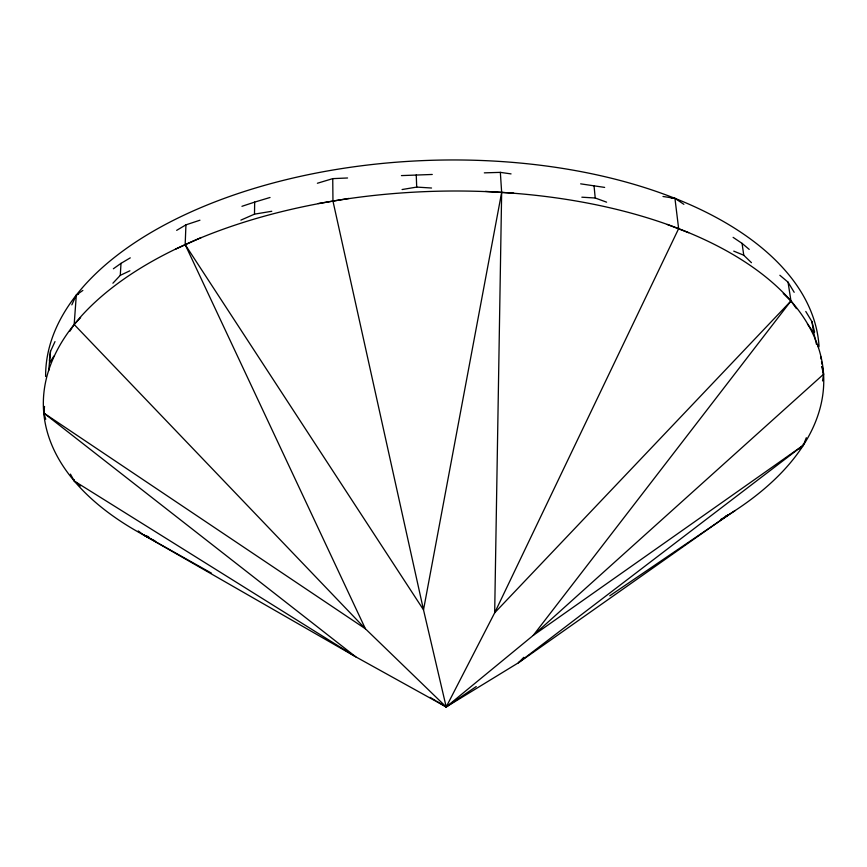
<?xml version="1.0" encoding="UTF-8"?>
<svg xmlns="http://www.w3.org/2000/svg" width="867" height="867" viewBox="0 0 867 867"><rect width="100%" height="100%" fill="white"/><g stroke="black" fill="none" stroke-linecap="round" stroke-linejoin="round"><path stroke-width="1.3" d="M240.874 220.131L254.486 214.149L254.681 202.098L270.038 197.481M484.328 172.858L500.346 172.37L501.657 192.398L494.678 612.806L446.202 706.963L355.817 656.861L143.575 534.972L138.232 530.94M725.712 516.017L728.182 514.998L518.358 662.822L446.202 706.963L365.408 628.792L185.17 244.592L185.939 224.846L199.941 220.207M112.916 283.206L120.285 275.348L121.001 263.362L130.278 257.857M74.367 479.819L74.28 481.033L80.458 486.008M48.671 370.773L50.503 351.395L54.989 341.598M45.756 419.249L43.773 413.028L43.957 410.752M70.422 474.119L74.28 481.033L355.817 656.861L43.773 413.028L44.542 406.428M49.386 360.629L50.503 351.395M822.555 380.927L823.563 374.241L822.339 366.654M513.687 193.124L501.657 192.398L423.508 609.859L446.202 706.963L476.243 686.545M799.526 448.933L803.351 445.226L806.321 437.694M71.831 304.859L76.318 295.051L82.864 290.423M436.459 701.143L446.202 706.963L447.264 705.153M49.582 362.85L53.927 356.077M69.837 331.259L74.172 324.496L80.631 317.615M779.866 275.272L788.049 282.165L790.964 300.968L533.259 635.392L446.202 706.963M783.259 293.501L790.964 300.968L494.678 612.806L678.644 228.639L674.938 198.337L662.995 196.484M523.841 657.305L518.358 662.822L803.351 445.226L803.189 444.153M113.371 268.77L121.001 263.362M803.351 445.226L533.259 635.392L823.563 374.241L821.721 366.459M609.794 595.792L735.173 510.533M176.662 230.351L185.939 224.846M120.285 275.348L129.898 270.786M175.557 249.154L201.263 237.525M78.572 294.011L76.318 295.051L74.172 324.496L365.408 628.792L43.773 413.028M241.947 206.313L254.681 202.098M317.387 183.251L332.744 178.635L347.559 177.984M348.902 198.424L318.33 203.528M402.082 189.537L416.702 187.088L431.538 188.02M254.486 214.149L271.772 211.277M401.432 175.6L432.265 174.462M581.855 197.199L595.217 198.001L606.597 202.174M485.477 191.39L501.657 192.398M671.091 197.871L674.938 198.337L683.89 204.341M500.346 172.37L511.053 173.899M580.652 183.847L604.646 187.402M148.669 536.716L143.575 534.972L211.483 573.185M667.276 224.455L688.669 232.724M733.742 251.127L743.756 255.223L751.461 262.69M430.086 697.339L435.397 700.514M733.114 237.363L742.065 243.367L749.218 249.403M790.964 300.968L796.459 308.63M807.437 323.955L813.712 332.711L816.486 344.394M185.17 244.592L423.508 609.859L332.961 201.09L332.744 178.635M788.049 282.165L794.183 292.309M805.779 311.459L811.924 321.592L814.601 331.996M817.949 344.99L818.621 347.591M820.702 356.597L821.114 359.111M821.526 361.626L821.927 364.14M811.924 321.592L813.712 332.711M742.065 243.367L743.756 255.223M594.036 185.755L595.217 198.001M416.247 174.95L416.702 187.088M154.998 540.889A390.443 200.624 -2.3 0 1 155.659 259.363A390.443 200.624 -2.3 0 1 702.779 238.815A390.443 200.624 -2.3 0 1 720.488 519.647M45.626 376.516A387.05 204.081 -2.3 0 1 425.144 160.514A387.05 204.081 -2.3 0 1 819.044 346.388"/></g></svg>
